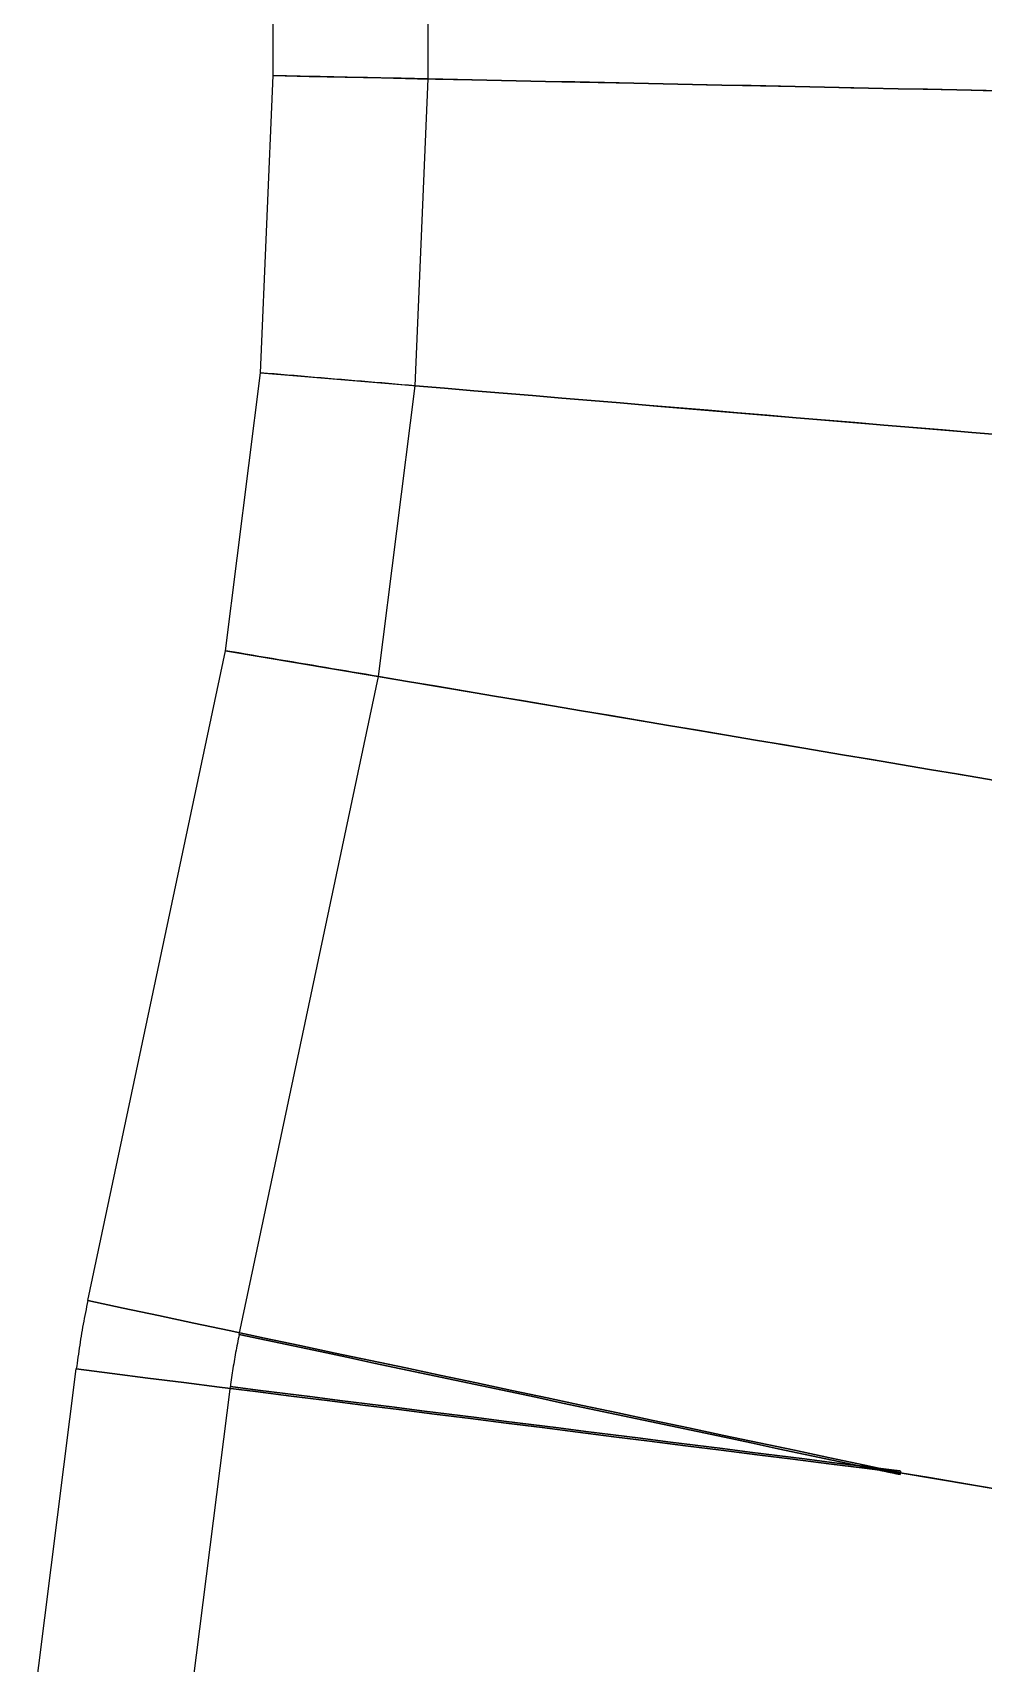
# Model space of a CAD drawing. Header units: millimetres. Extents: x 0 to 262, y -49 to 161.
# Drawn here: x 4.62 to 10.07, y 51.51 to 60.86 of the extents above; entities that cross this region are included whole.
import ezdxf

# ---------------------------------------------------------------- set-up
doc = ezdxf.new("R2010")
doc.units = ezdxf.units.MM
doc.layers.add('FRONT_HIDDEN', color=8, linetype='CONTINUOUS')
doc.layers.add('FRONT_VISIBLE', color=7, linetype='Continuous')

msp = doc.modelspace()

# ---------------------------------------------------------------- linework, layer by layer
at = {"layer": 'FRONT_HIDDEN'}
for points in [[(6.889, 60.5943), (6.889, 70.2134)], [(6.8154, 58.8341), (6.889, 60.5943)], [(10.7625, 60.5134), (10.5941, 60.5169), (10.4257, 60.5205), (10.2573, 60.524), (10.0888, 60.5275), (9.9204, 60.531), (9.752, 60.5345), (9.5836, 60.5381), (9.4152, 60.5416), (9.2468, 60.5451), (9.0784, 60.5486), (8.91, 60.5521), (8.7415, 60.5556), (8.5731, 60.5592), (8.4047, 60.5627), (8.2363, 60.5662), (8.0679, 60.5697), (7.8995, 60.5732), (7.7311, 60.5768), (7.5627, 60.5803), (7.3942, 60.5838), (7.2258, 60.5873), (7.0574, 60.5908), (6.889, 60.5943)], [(10.7625, 60.5134), (10.5941, 60.5169), (10.4257, 60.5205), (10.2573, 60.524), (10.0888, 60.5275), (9.9204, 60.531), (9.752, 60.5345), (9.5836, 60.5381), (9.4152, 60.5416), (9.2468, 60.5451), (9.0784, 60.5486), (8.91, 60.5521), (8.7415, 60.5556), (8.5731, 60.5592), (8.4047, 60.5627), (8.2363, 60.5662), (8.0679, 60.5697), (7.8995, 60.5732), (7.7311, 60.5768), (7.5627, 60.5803), (7.3942, 60.5838), (7.2258, 60.5873), (7.0574, 60.5908), (6.889, 60.5943)], [(6.889, 60.5943), (7.0574, 60.5908), (7.2258, 60.5873), (7.3942, 60.5838), (7.5627, 60.5803), (7.7311, 60.5768), (7.8995, 60.5732), (8.0679, 60.5697), (8.2363, 60.5662), (8.4047, 60.5627), (8.5731, 60.5592), (8.7415, 60.5556), (8.91, 60.5521), (9.0784, 60.5486), (9.2468, 60.5451), (9.4152, 60.5416), (9.5836, 60.5381), (9.752, 60.5345), (9.9204, 60.531), (10.0888, 60.5275), (10.2573, 60.524), (10.4257, 60.5205), (10.5941, 60.5169), (10.7625, 60.5134)], [(6.6053, 57.1664), (6.8154, 58.8341)], [(10.6788, 58.5105), (10.5108, 58.5246), (10.3428, 58.5386), (10.1749, 58.5527), (10.0069, 58.5668), (9.8389, 58.5808), (9.6709, 58.5949), (9.503, 58.609), (9.335, 58.6231), (9.167, 58.6371), (8.9991, 58.6512), (8.8311, 58.6653), (8.6631, 58.6793), (8.4951, 58.6934), (8.3272, 58.7075), (8.1592, 58.7215), (7.9912, 58.7356), (7.8233, 58.7497), (7.6553, 58.7637), (7.4873, 58.7778), (7.3193, 58.7919), (7.1514, 58.8059), (6.9834, 58.82), (6.8154, 58.8341)], [(10.6788, 58.5105), (10.5108, 58.5246), (10.3428, 58.5386), (10.1749, 58.5527), (10.0069, 58.5668), (9.8389, 58.5808), (9.6709, 58.5949), (9.503, 58.609), (9.335, 58.6231), (9.167, 58.6371), (8.9991, 58.6512), (8.8311, 58.6653), (8.6631, 58.6793), (8.4951, 58.6934), (8.3272, 58.7075), (8.1592, 58.7215), (7.9912, 58.7356), (7.8233, 58.7497), (7.6553, 58.7637), (7.4873, 58.7778), (7.3193, 58.7919), (7.1514, 58.8059), (6.9834, 58.82), (6.8154, 58.8341)], [(6.8154, 58.8341), (6.9834, 58.82), (7.1514, 58.8059), (7.3193, 58.7919), (7.4873, 58.7778), (7.6553, 58.7637), (7.8233, 58.7497), (7.9912, 58.7356), (8.1592, 58.7215), (8.3272, 58.7075), (8.4951, 58.6934), (8.6631, 58.6793), (8.8311, 58.6653), (8.9991, 58.6512), (9.167, 58.6371), (9.335, 58.6231), (9.503, 58.609), (9.6709, 58.5949), (9.8389, 58.5808), (10.0069, 58.5668), (10.1749, 58.5527), (10.3428, 58.5386), (10.5108, 58.5246), (10.6788, 58.5105)], [(5.8054, 53.3928), (6.6053, 57.1664)], [(10.4282, 56.5216), (10.262, 56.5496), (10.0958, 56.5776), (9.9296, 56.6057), (9.7633, 56.6337), (9.5971, 56.6618), (9.4309, 56.6898), (9.2647, 56.7178), (9.0985, 56.7459), (8.9323, 56.7739), (8.7661, 56.8019), (8.5999, 56.83), (8.4336, 56.858), (8.2674, 56.886), (8.1012, 56.9141), (7.935, 56.9421), (7.7688, 56.9702), (7.6026, 56.9982), (7.4364, 57.0262), (7.2702, 57.0543), (7.104, 57.0823), (6.9377, 57.1103), (6.7715, 57.1384), (6.6053, 57.1664)], [(10.4282, 56.5216), (10.262, 56.5496), (10.0958, 56.5776), (9.9296, 56.6057), (9.7633, 56.6337), (9.5971, 56.6618), (9.4309, 56.6898), (9.2647, 56.7178), (9.0985, 56.7459), (8.9323, 56.7739), (8.7661, 56.8019), (8.5999, 56.83), (8.4336, 56.858), (8.2674, 56.886), (8.1012, 56.9141), (7.935, 56.9421), (7.7688, 56.9702), (7.6026, 56.9982), (7.4364, 57.0262), (7.2702, 57.0543), (7.104, 57.0823), (6.9377, 57.1103), (6.7715, 57.1384), (6.6053, 57.1664)], [(6.6053, 57.1664), (6.7715, 57.1384), (6.9377, 57.1103), (7.104, 57.0823), (7.2702, 57.0543), (7.4364, 57.0262), (7.6026, 56.9982), (7.7688, 56.9702), (7.935, 56.9421), (8.1012, 56.9141), (8.2674, 56.886), (8.4336, 56.858), (8.5999, 56.83), (8.7661, 56.8019), (8.9323, 56.7739), (9.0985, 56.7459), (9.2647, 56.7178), (9.4309, 56.6898), (9.5971, 56.6618), (9.7633, 56.6337), (9.9296, 56.6057), (10.0958, 56.5776), (10.262, 56.5496), (10.4282, 56.5216)], [(9.5968, 52.5994), (9.3942, 52.6423), (9.1917, 52.6853), (8.9891, 52.7282), (8.7865, 52.7711), (8.584, 52.8141), (8.3814, 52.857), (8.1789, 52.9), (7.9763, 52.9429), (7.7737, 52.9858), (7.5712, 53.0288), (7.3686, 53.0717), (7.166, 53.1147), (6.9635, 53.1576), (6.7609, 53.2005), (6.5583, 53.2435), (6.3558, 53.2864), (6.1532, 53.3293), (5.9506, 53.3723), (5.7481, 53.4152), (5.5455, 53.4582), (5.343, 53.5011), (5.1404, 53.544), (4.9378, 53.587)], [(5.8054, 53.3928), (5.8028, 53.3799), (5.8001, 53.367), (5.7975, 53.354), (5.795, 53.3411), (5.7925, 53.3281), (5.79, 53.3151), (5.7876, 53.3022), (5.7852, 53.2892), (5.7829, 53.2762), (5.7806, 53.2632), (5.7784, 53.2502), (5.7762, 53.2372), (5.774, 53.2241), (5.7719, 53.2111), (5.7698, 53.1981), (5.7678, 53.185), (5.7659, 53.172), (5.7639, 53.1589), (5.762, 53.1458), (5.7602, 53.1328), (5.7584, 53.1197), (5.7567, 53.1066), (5.7549, 53.0935)], [(9.3607, 52.6392), (9.2061, 52.672), (9.0515, 52.7048), (8.897, 52.7375), (8.7424, 52.7703), (8.5878, 52.8031), (8.4332, 52.8358), (8.2787, 52.8686), (8.1241, 52.9013), (7.9695, 52.9341), (7.8149, 52.9669), (7.6604, 52.9996), (7.5058, 53.0324), (7.3512, 53.0652), (7.1966, 53.0979), (7.042, 53.1307), (6.8875, 53.1635), (6.7329, 53.1962), (6.5783, 53.229), (6.4237, 53.2618), (6.2692, 53.2945), (6.1146, 53.3273), (5.96, 53.3601), (5.8054, 53.3928)], [(5.8054, 53.3928), (5.96, 53.3601), (6.1146, 53.3273), (6.2692, 53.2945), (6.4237, 53.2618), (6.5783, 53.229), (6.7329, 53.1962), (6.8875, 53.1635), (7.042, 53.1307), (7.1966, 53.0979), (7.3512, 53.0652), (7.5058, 53.0324), (7.6604, 52.9996), (7.8149, 52.9669), (7.9695, 52.9341), (8.1241, 52.9013), (8.2787, 52.8686), (8.4332, 52.8358), (8.5878, 52.8031), (8.7424, 52.7703), (8.897, 52.7375), (9.0515, 52.7048), (9.2061, 52.672), (9.3607, 52.6392)], [(9.3607, 52.6392), (9.2061, 52.672), (9.0515, 52.7048), (8.897, 52.7375), (8.7424, 52.7703), (8.5878, 52.8031), (8.4332, 52.8358), (8.2787, 52.8686), (8.1241, 52.9013), (7.9695, 52.9341), (7.8149, 52.9669), (7.6604, 52.9996), (7.5058, 53.0324), (7.3512, 53.0652), (7.1966, 53.0979), (7.0421, 53.1307), (6.8875, 53.1635), (6.7329, 53.1962), (6.5783, 53.229), (6.4237, 53.2618), (6.2692, 53.2945), (6.1146, 53.3273), (5.96, 53.3601), (5.8054, 53.3928)], [(5.8054, 53.3928), (5.96, 53.3601), (6.1146, 53.3273), (6.2692, 53.2945), (6.4237, 53.2618), (6.5783, 53.229), (6.7329, 53.1962), (6.8875, 53.1635), (7.0421, 53.1307), (7.1966, 53.0979), (7.3512, 53.0652), (7.5058, 53.0324), (7.6604, 52.9996), (7.8149, 52.9669), (7.9695, 52.9341), (8.1241, 52.9013), (8.2787, 52.8686), (8.4332, 52.8358), (8.5878, 52.8031), (8.7424, 52.7703), (8.897, 52.7375), (9.0515, 52.7048), (9.2061, 52.672), (9.3607, 52.6392)], [(9.5968, 52.5994), (9.3914, 52.6253), (9.1859, 52.6512), (8.9805, 52.677), (8.775, 52.7029), (8.5696, 52.7288), (8.3642, 52.7547), (8.1587, 52.7806), (7.9533, 52.8065), (7.7478, 52.8323), (7.5424, 52.8582), (7.337, 52.8841), (7.1315, 52.91), (6.9261, 52.9359), (6.7206, 52.9618), (6.5152, 52.9876), (6.3097, 53.0135), (6.1043, 53.0394), (5.8989, 53.0653), (5.6934, 53.0912), (5.488, 53.1171), (5.2825, 53.1429), (5.0771, 53.1688), (4.8717, 53.1947)], [(5.5019, 51.0847), (5.7549, 53.0935)], [(9.3607, 52.6392), (9.2039, 52.659), (9.0472, 52.6787), (8.8904, 52.6985), (8.7336, 52.7182), (8.5768, 52.738), (8.4201, 52.7577), (8.2633, 52.7775), (8.1065, 52.7972), (7.9497, 52.817), (7.793, 52.8367), (7.6362, 52.8565), (7.4794, 52.8762), (7.3227, 52.896), (7.1659, 52.9157), (7.0091, 52.9355), (6.8523, 52.9552), (6.6956, 52.975), (6.5388, 52.9947), (6.382, 53.0145), (6.2253, 53.0343), (6.0685, 53.054), (5.9117, 53.0738), (5.7549, 53.0935)], [(5.7549, 53.0935), (5.9117, 53.0738), (6.0685, 53.054), (6.2253, 53.0343), (6.382, 53.0145), (6.5388, 52.9947), (6.6956, 52.975), (6.8523, 52.9552), (7.0091, 52.9355), (7.1659, 52.9157), (7.3227, 52.896), (7.4794, 52.8762), (7.6362, 52.8565), (7.793, 52.8367), (7.9497, 52.817), (8.1065, 52.7972), (8.2633, 52.7775), (8.4201, 52.7577), (8.5768, 52.738), (8.7336, 52.7182), (8.8904, 52.6985), (9.0472, 52.6787), (9.2039, 52.659), (9.3607, 52.6392)], [(9.3607, 52.6392), (9.2039, 52.659), (9.0472, 52.6787), (8.8904, 52.6985), (8.7336, 52.7182), (8.5768, 52.738), (8.4201, 52.7577), (8.2633, 52.7775), (8.1065, 52.7972), (7.9498, 52.817), (7.793, 52.8367), (7.6362, 52.8565), (7.4794, 52.8762), (7.3227, 52.896), (7.1659, 52.9157), (7.0091, 52.9355), (6.8524, 52.9552), (6.6956, 52.975), (6.5388, 52.9947), (6.382, 53.0145), (6.2253, 53.0343), (6.0685, 53.054), (5.9117, 53.0738), (5.7549, 53.0935)], [(5.7549, 53.0935), (5.9117, 53.0738), (6.0685, 53.054), (6.2253, 53.0343), (6.382, 53.0145), (6.5388, 52.9947), (6.6956, 52.975), (6.8524, 52.9552), (7.0091, 52.9355), (7.1659, 52.9157), (7.3227, 52.896), (7.4794, 52.8762), (7.6362, 52.8565), (7.793, 52.8367), (7.9498, 52.817), (8.1065, 52.7972), (8.2633, 52.7775), (8.4201, 52.7577), (8.5768, 52.738), (8.7336, 52.7182), (8.8904, 52.6985), (9.0472, 52.6787), (9.2039, 52.659), (9.3607, 52.6392)], [(9.3607, 52.6392), (9.3658, 52.6381), (9.3709, 52.6371), (9.376, 52.636), (9.3811, 52.6349), (9.3862, 52.6338), (9.3913, 52.6327), (9.3964, 52.6317), (9.4015, 52.6306), (9.4066, 52.6295), (9.4117, 52.6284), (9.4168, 52.6273), (9.4219, 52.6263), (9.427, 52.6252), (9.432, 52.6241), (9.4371, 52.623), (9.4422, 52.6219), (9.4473, 52.6209), (9.4524, 52.6198), (9.4575, 52.6187), (9.4626, 52.6176), (9.4677, 52.6165), (9.4728, 52.6155), (9.4779, 52.6144)], [(9.4779, 52.6144), (9.4728, 52.6155), (9.4677, 52.6165), (9.4626, 52.6176), (9.4575, 52.6187), (9.4524, 52.6198), (9.4473, 52.6209), (9.4422, 52.6219), (9.4371, 52.623), (9.432, 52.6241), (9.427, 52.6252), (9.4219, 52.6263), (9.4168, 52.6273), (9.4117, 52.6284), (9.4066, 52.6295), (9.4015, 52.6306), (9.3964, 52.6317), (9.3913, 52.6327), (9.3862, 52.6338), (9.3811, 52.6349), (9.376, 52.636), (9.3709, 52.6371), (9.3658, 52.6381), (9.3607, 52.6392)], [(9.4796, 52.6242), (9.4744, 52.6249), (9.4692, 52.6255), (9.4641, 52.6262), (9.4589, 52.6268), (9.4537, 52.6275), (9.4486, 52.6282), (9.4434, 52.6288), (9.4382, 52.6295), (9.4331, 52.6301), (9.4279, 52.6308), (9.4227, 52.6314), (9.4176, 52.6321), (9.4124, 52.6327), (9.4072, 52.6334), (9.402, 52.634), (9.3969, 52.6347), (9.3917, 52.6353), (9.3865, 52.636), (9.3814, 52.6366), (9.3762, 52.6373), (9.371, 52.6379), (9.3659, 52.6386), (9.3607, 52.6392)], [(9.3607, 52.6392), (9.3659, 52.6386), (9.371, 52.6379), (9.3762, 52.6373), (9.3814, 52.6366), (9.3865, 52.636), (9.3917, 52.6353), (9.3969, 52.6347), (9.402, 52.634), (9.4072, 52.6334), (9.4124, 52.6327), (9.4176, 52.6321), (9.4227, 52.6314), (9.4279, 52.6308), (9.4331, 52.6301), (9.4382, 52.6295), (9.4434, 52.6288), (9.4486, 52.6282), (9.4537, 52.6275), (9.4589, 52.6268), (9.4641, 52.6262), (9.4692, 52.6255), (9.4744, 52.6249), (9.4796, 52.6242)], [(9.3607, 52.6392), (9.3709, 52.6371), (9.3811, 52.6349), (9.3913, 52.6327), (9.4015, 52.6306), (9.4117, 52.6284), (9.4219, 52.6263), (9.432, 52.6241), (9.4422, 52.6219), (9.4524, 52.6198), (9.4626, 52.6176), (9.4728, 52.6155), (9.483, 52.6133), (9.4932, 52.6111), (9.5034, 52.609), (9.5136, 52.6068), (9.5238, 52.6047), (9.534, 52.6025), (9.5442, 52.6003), (9.5544, 52.5982), (9.5646, 52.596), (9.5748, 52.5938), (9.5849, 52.5917), (9.5951, 52.5895)], [(9.3607, 52.6392), (9.371, 52.6375), (9.3812, 52.6358), (9.3915, 52.634), (9.4018, 52.6323), (9.412, 52.6306), (9.4223, 52.6288), (9.4326, 52.6271), (9.4428, 52.6254), (9.4531, 52.6236), (9.4634, 52.6219), (9.4736, 52.6202), (9.4839, 52.6184), (9.4942, 52.6167), (9.5044, 52.615), (9.5147, 52.6132), (9.5249, 52.6115), (9.5352, 52.6098), (9.5455, 52.6081), (9.5557, 52.6063), (9.566, 52.6046), (9.5763, 52.6029), (9.5865, 52.6011), (9.5968, 52.5994)], [(9.5951, 52.5895), (9.5849, 52.5917), (9.5748, 52.5938), (9.5646, 52.596), (9.5544, 52.5982), (9.5442, 52.6003), (9.534, 52.6025), (9.5238, 52.6047), (9.5136, 52.6068), (9.5034, 52.609), (9.4932, 52.6111), (9.483, 52.6133), (9.4728, 52.6155), (9.4626, 52.6176), (9.4524, 52.6198), (9.4422, 52.6219), (9.432, 52.6241), (9.4219, 52.6263), (9.4117, 52.6284), (9.4015, 52.6306), (9.3913, 52.6327), (9.3811, 52.6349), (9.3709, 52.6371), (9.3607, 52.6392)], [(9.5968, 52.5994), (9.5865, 52.6011), (9.5763, 52.6029), (9.566, 52.6046), (9.5557, 52.6063), (9.5455, 52.6081), (9.5352, 52.6098), (9.5249, 52.6115), (9.5147, 52.6132), (9.5044, 52.615), (9.4942, 52.6167), (9.4839, 52.6184), (9.4736, 52.6202), (9.4634, 52.6219), (9.4531, 52.6236), (9.4428, 52.6254), (9.4326, 52.6271), (9.4223, 52.6288), (9.412, 52.6306), (9.4018, 52.6323), (9.3915, 52.634), (9.3812, 52.6358), (9.371, 52.6375), (9.3607, 52.6392)], [(9.3607, 52.6392), (9.371, 52.6379), (9.3814, 52.6366), (9.3917, 52.6353), (9.402, 52.634), (9.4124, 52.6327), (9.4227, 52.6314), (9.4331, 52.6301), (9.4434, 52.6288), (9.4537, 52.6275), (9.4641, 52.6262), (9.4744, 52.6249), (9.4848, 52.6236), (9.4951, 52.6223), (9.5054, 52.621), (9.5158, 52.6197), (9.5261, 52.6184), (9.5364, 52.6171), (9.5468, 52.6158), (9.5571, 52.6145), (9.5675, 52.6132), (9.5778, 52.6119), (9.5881, 52.6106), (9.5985, 52.6093)], [(9.5985, 52.6093), (9.5881, 52.6106), (9.5778, 52.6119), (9.5675, 52.6132), (9.5571, 52.6145), (9.5468, 52.6158), (9.5364, 52.6171), (9.5261, 52.6184), (9.5158, 52.6197), (9.5054, 52.621), (9.4951, 52.6223), (9.4848, 52.6236), (9.4744, 52.6249), (9.4641, 52.6262), (9.4537, 52.6275), (9.4434, 52.6288), (9.4331, 52.6301), (9.4227, 52.6314), (9.4124, 52.6327), (9.402, 52.634), (9.3917, 52.6353), (9.3814, 52.6366), (9.371, 52.6379), (9.3607, 52.6392)], [(9.4779, 52.6144), (9.483, 52.6133), (9.4881, 52.6122), (9.4932, 52.6111), (9.4983, 52.6101), (9.5034, 52.609), (9.5085, 52.6079), (9.5136, 52.6068), (9.5187, 52.6057), (9.5238, 52.6047), (9.5289, 52.6036), (9.534, 52.6025), (9.5391, 52.6014), (9.5442, 52.6003), (9.5493, 52.5993), (9.5544, 52.5982), (9.5595, 52.5971), (9.5646, 52.596), (9.5697, 52.5949), (9.5748, 52.5938), (9.5799, 52.5928), (9.5849, 52.5917), (9.59, 52.5906), (9.5951, 52.5895)], [(9.5951, 52.5895), (9.59, 52.5906), (9.5849, 52.5917), (9.5799, 52.5928), (9.5748, 52.5938), (9.5697, 52.5949), (9.5646, 52.596), (9.5595, 52.5971), (9.5544, 52.5982), (9.5493, 52.5993), (9.5442, 52.6003), (9.5391, 52.6014), (9.534, 52.6025), (9.5289, 52.6036), (9.5238, 52.6047), (9.5187, 52.6057), (9.5136, 52.6068), (9.5085, 52.6079), (9.5034, 52.609), (9.4983, 52.6101), (9.4932, 52.6111), (9.4881, 52.6122), (9.483, 52.6133), (9.4779, 52.6144)], [(9.5985, 52.6093), (9.5933, 52.6099), (9.5881, 52.6106), (9.583, 52.6112), (9.5778, 52.6119), (9.5726, 52.6125), (9.5675, 52.6132), (9.5623, 52.6138), (9.5571, 52.6145), (9.5519, 52.6151), (9.5468, 52.6158), (9.5416, 52.6164), (9.5364, 52.6171), (9.5313, 52.6177), (9.5261, 52.6184), (9.5209, 52.619), (9.5158, 52.6197), (9.5106, 52.6203), (9.5054, 52.621), (9.5003, 52.6216), (9.4951, 52.6223), (9.4899, 52.6229), (9.4848, 52.6236), (9.4796, 52.6242)], [(9.4796, 52.6242), (9.4848, 52.6236), (9.4899, 52.6229), (9.4951, 52.6223), (9.5003, 52.6216), (9.5054, 52.621), (9.5106, 52.6203), (9.5158, 52.6197), (9.5209, 52.619), (9.5261, 52.6184), (9.5313, 52.6177), (9.5364, 52.6171), (9.5416, 52.6164), (9.5468, 52.6158), (9.5519, 52.6151), (9.5571, 52.6145), (9.5623, 52.6138), (9.5675, 52.6132), (9.5726, 52.6125), (9.5778, 52.6119), (9.583, 52.6112), (9.5881, 52.6106), (9.5933, 52.6099), (9.5985, 52.6093)], [(9.5951, 52.5895), (9.5952, 52.59), (9.5953, 52.5904), (9.5954, 52.5908), (9.5954, 52.5912), (9.5955, 52.5917), (9.5956, 52.5921), (9.5956, 52.5925), (9.5957, 52.593), (9.5958, 52.5934), (9.5959, 52.5938), (9.5959, 52.5942), (9.596, 52.5947), (9.5961, 52.5951), (9.5962, 52.5955), (9.5962, 52.596), (9.5963, 52.5964), (9.5964, 52.5968), (9.5964, 52.5973), (9.5965, 52.5977), (9.5966, 52.5981), (9.5967, 52.5985), (9.5967, 52.599), (9.5968, 52.5994)], [(9.5968, 52.5994), (9.5967, 52.599), (9.5967, 52.5985), (9.5966, 52.5981), (9.5965, 52.5977), (9.5964, 52.5973), (9.5964, 52.5968), (9.5963, 52.5964), (9.5962, 52.596), (9.5962, 52.5955), (9.5961, 52.5951), (9.596, 52.5947), (9.5959, 52.5942), (9.5959, 52.5938), (9.5958, 52.5934), (9.5957, 52.593), (9.5956, 52.5925), (9.5956, 52.5921), (9.5955, 52.5917), (9.5954, 52.5912), (9.5954, 52.5908), (9.5953, 52.5904), (9.5952, 52.59), (9.5951, 52.5895)], [(9.5968, 52.5994), (9.5969, 52.5998), (9.5969, 52.6003), (9.597, 52.6007), (9.5971, 52.6011), (9.5972, 52.6015), (9.5972, 52.602), (9.5973, 52.6024), (9.5974, 52.6028), (9.5975, 52.6033), (9.5975, 52.6037), (9.5976, 52.6041), (9.5977, 52.6045), (9.5977, 52.605), (9.5978, 52.6054), (9.5979, 52.6058), (9.598, 52.6063), (9.598, 52.6067), (9.5981, 52.6071), (9.5982, 52.6076), (9.5983, 52.608), (9.5983, 52.6084), (9.5984, 52.6088), (9.5985, 52.6093)], [(9.5985, 52.6093), (9.5984, 52.6088), (9.5983, 52.6084), (9.5983, 52.608), (9.5982, 52.6076), (9.5981, 52.6071), (9.598, 52.6067), (9.598, 52.6063), (9.5979, 52.6058), (9.5978, 52.6054), (9.5977, 52.605), (9.5977, 52.6045), (9.5976, 52.6041), (9.5975, 52.6037), (9.5975, 52.6033), (9.5974, 52.6028), (9.5973, 52.6024), (9.5972, 52.602), (9.5972, 52.6015), (9.5971, 52.6011), (9.597, 52.6007), (9.5969, 52.6003), (9.5969, 52.5998), (9.5968, 52.5994)], [(14.2971, 51.8066), (14.0927, 51.841), (13.8883, 51.8755), (13.684, 51.91), (13.4796, 51.9445), (13.2753, 51.9789), (13.0709, 52.0134), (12.8666, 52.0479), (12.6622, 52.0823), (12.4578, 52.1168), (12.2535, 52.1513), (12.0491, 52.1857), (11.8448, 52.2202), (11.6404, 52.2547), (11.436, 52.2892), (11.2317, 52.3236), (11.0273, 52.3581), (10.823, 52.3926), (10.6186, 52.427), (10.4142, 52.4615), (10.2099, 52.496), (10.0055, 52.5305), (9.8012, 52.5649), (9.5968, 52.5994)], [(9.5968, 52.5994), (9.763, 52.5714), (9.9292, 52.5433), (10.0954, 52.5153), (10.2617, 52.4873), (10.4279, 52.4592), (10.5941, 52.4312), (10.7603, 52.4031), (10.9265, 52.3751), (11.0927, 52.3471), (11.2589, 52.319), (11.4251, 52.291), (11.5914, 52.263), (11.7576, 52.2349), (11.9238, 52.2069), (12.09, 52.1789), (12.2562, 52.1508), (12.4224, 52.1228), (12.5886, 52.0947), (12.7548, 52.0667), (12.921, 52.0387), (13.0873, 52.0106), (13.2535, 51.9826), (13.4197, 51.9546)], [(13.4197, 51.9546), (13.2535, 51.9826), (13.0873, 52.0106), (12.921, 52.0387), (12.7548, 52.0667), (12.5886, 52.0947), (12.4224, 52.1228), (12.2562, 52.1508), (12.09, 52.1789), (11.9238, 52.2069), (11.7576, 52.2349), (11.5914, 52.263), (11.4251, 52.291), (11.2589, 52.319), (11.0927, 52.3471), (10.9265, 52.3751), (10.7603, 52.4031), (10.5941, 52.4312), (10.4279, 52.4592), (10.2617, 52.4873), (10.0954, 52.5153), (9.9292, 52.5433), (9.763, 52.5714), (9.5968, 52.5994)]]:
    msp.add_lwpolyline(points, dxfattribs=at)
at = {"layer": 'FRONT_VISIBLE'}
for points in [[(6, 60.6129), (6, 70.2134)], [(5.9287, 58.9083), (6, 60.6129)], [(6.889, 60.5943), (6.8503, 60.5952), (6.8117, 60.596), (6.773, 60.5968), (6.7344, 60.5976), (6.6957, 60.5984), (6.6571, 60.5992), (6.6184, 60.6), (6.5798, 60.6008), (6.5411, 60.6016), (6.5025, 60.6024), (6.4638, 60.6032), (6.4252, 60.604), (6.3865, 60.6048), (6.3479, 60.6057), (6.3092, 60.6065), (6.2706, 60.6073), (6.2319, 60.6081), (6.1933, 60.6089), (6.1546, 60.6097), (6.116, 60.6105), (6.0773, 60.6113), (6.0387, 60.6121), (6, 60.6129)], [(6, 60.6129), (6.2071, 60.6086), (6.4141, 60.6043), (6.6212, 60.5999), (6.8283, 60.5956), (7.0353, 60.5913), (7.2424, 60.587), (7.4495, 60.5826), (7.6565, 60.5783), (7.8636, 60.574), (8.0707, 60.5697), (8.2777, 60.5653), (8.4848, 60.561), (8.6918, 60.5567), (8.8989, 60.5524), (9.106, 60.548), (9.313, 60.5437), (9.5201, 60.5394), (9.7272, 60.5351), (9.9342, 60.5307), (10.1413, 60.5264), (10.3484, 60.5221), (10.5554, 60.5178), (10.7625, 60.5134)], [(5.7279, 57.3144), (5.9287, 58.9083)], [(6.8154, 58.8341), (6.7769, 58.8373), (6.7383, 58.8405), (6.6998, 58.8437), (6.6612, 58.847), (6.6227, 58.8502), (6.5841, 58.8534), (6.5456, 58.8567), (6.507, 58.8599), (6.4685, 58.8631), (6.4299, 58.8663), (6.3914, 58.8696), (6.3528, 58.8728), (6.3143, 58.876), (6.2757, 58.8793), (6.2372, 58.8825), (6.1986, 58.8857), (6.1601, 58.8889), (6.1215, 58.8922), (6.083, 58.8954), (6.0444, 58.8986), (6.0058, 58.9019), (5.9673, 58.9051), (5.9287, 58.9083)], [(5.9287, 58.9083), (6.1353, 58.891), (6.3418, 58.8737), (6.5483, 58.8564), (6.7548, 58.8391), (6.9614, 58.8218), (7.1679, 58.8045), (7.3744, 58.7872), (7.5809, 58.7699), (7.7875, 58.7527), (7.994, 58.7354), (8.2005, 58.7181), (8.407, 58.7008), (8.6135, 58.6835), (8.8201, 58.6662), (9.0266, 58.6489), (9.2331, 58.6316), (9.4396, 58.6143), (9.6462, 58.597), (9.8527, 58.5797), (10.0592, 58.5624), (10.2657, 58.5451), (10.4723, 58.5278), (10.6788, 58.5105)], [(4.9378, 53.587), (5.7279, 57.3144)], [(6.6053, 57.1664), (6.5672, 57.1728), (6.529, 57.1793), (6.4909, 57.1857), (6.4527, 57.1921), (6.4146, 57.1986), (6.3764, 57.205), (6.3383, 57.2114), (6.3001, 57.2179), (6.262, 57.2243), (6.2238, 57.2308), (6.1857, 57.2372), (6.1476, 57.2436), (6.1094, 57.2501), (6.0713, 57.2565), (6.0331, 57.2629), (5.995, 57.2694), (5.9568, 57.2758), (5.9187, 57.2822), (5.8805, 57.2887), (5.8424, 57.2951), (5.8042, 57.3015), (5.7661, 57.308), (5.7279, 57.3144)], [(5.7279, 57.3144), (5.9323, 57.2799), (6.1367, 57.2455), (6.341, 57.211), (6.5454, 57.1765), (6.7497, 57.142), (6.9541, 57.1076), (7.1584, 57.0731), (7.3628, 57.0386), (7.5672, 57.0042), (7.7715, 56.9697), (7.9759, 56.9352), (8.1802, 56.9008), (8.3846, 56.8663), (8.589, 56.8318), (8.7933, 56.7973), (8.9977, 56.7629), (9.202, 56.7284), (9.4064, 56.6939), (9.6108, 56.6595), (9.8151, 56.625), (10.0195, 56.5905), (10.2238, 56.556), (10.4282, 56.5216)], [(4.9378, 53.587), (4.9343, 53.57), (4.9308, 53.5531), (4.9273, 53.5361), (4.924, 53.5192), (4.9207, 53.5022), (4.9174, 53.4852), (4.9142, 53.4682), (4.9111, 53.4512), (4.908, 53.4341), (4.905, 53.4171), (4.9021, 53.4001), (4.8992, 53.383), (4.8964, 53.3659), (4.8936, 53.3488), (4.891, 53.3318), (4.8883, 53.3147), (4.8858, 53.2976), (4.8833, 53.2804), (4.8808, 53.2633), (4.8784, 53.2462), (4.8761, 53.229), (4.8739, 53.2119), (4.8717, 53.1947)], [(4.9378, 53.587), (5.1404, 53.544), (5.343, 53.5011), (5.5455, 53.4582), (5.7481, 53.4152), (5.9506, 53.3723), (6.1532, 53.3293), (6.3558, 53.2864), (6.5583, 53.2435), (6.7609, 53.2005), (6.9635, 53.1576), (7.166, 53.1147), (7.3686, 53.0717), (7.5712, 53.0288), (7.7737, 52.9858), (7.9763, 52.9429), (8.1789, 52.9), (8.3814, 52.857), (8.584, 52.8141), (8.7865, 52.7711), (8.9891, 52.7282), (9.1917, 52.6853), (9.3942, 52.6423), (9.5968, 52.5994)], [(4.6211, 51.2058), (4.8717, 53.1947)], [(4.8717, 53.1947), (5.0771, 53.1688), (5.2825, 53.1429), (5.488, 53.1171), (5.6934, 53.0912), (5.8989, 53.0653), (6.1043, 53.0394), (6.3097, 53.0135), (6.5152, 52.9876), (6.7206, 52.9618), (6.9261, 52.9359), (7.1315, 52.91), (7.337, 52.8841), (7.5424, 52.8582), (7.7478, 52.8323), (7.9533, 52.8065), (8.1587, 52.7806), (8.3642, 52.7547), (8.5696, 52.7288), (8.775, 52.7029), (8.9805, 52.677), (9.1859, 52.6512), (9.3914, 52.6253), (9.5968, 52.5994)], [(9.5968, 52.5994), (9.8012, 52.5649), (10.0055, 52.5305), (10.2099, 52.496), (10.4142, 52.4615), (10.6186, 52.427), (10.823, 52.3926), (11.0273, 52.3581), (11.2317, 52.3236), (11.436, 52.2892), (11.6404, 52.2547), (11.8448, 52.2202), (12.0491, 52.1857), (12.2535, 52.1513), (12.4578, 52.1168), (12.6622, 52.0823), (12.8666, 52.0479), (13.0709, 52.0134), (13.2753, 51.9789), (13.4796, 51.9445), (13.684, 51.91), (13.8883, 51.8755), (14.0927, 51.841), (14.2971, 51.8066)]]:
    msp.add_lwpolyline(points, dxfattribs=at)

doc.saveas('drawing.dxf')
